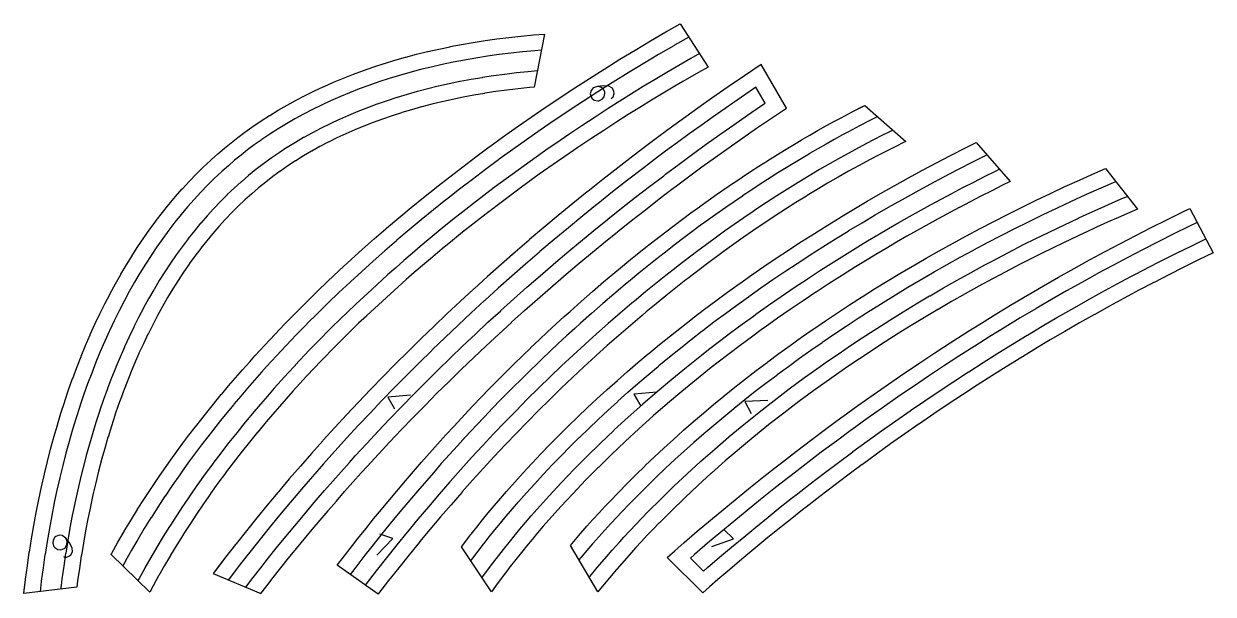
# Model space of a CAD drawing. Extents: x 1 to 96, y -465 to 46.
# Drawn here: x 1.3 to 95, y 1.3 to 46.2 of the extents above; entities that cross this region are included whole.
import ezdxf

# ---------------------------------------------------------------- set-up
doc = ezdxf.new("R2010")
doc.units = 0
doc.layers.add('11', color=216, linetype='CONTINUOUS')

msp = doc.modelspace()

# ---------------------------------------------------------------- linework, layer by layer
at = {"layer": '11'}
for points in [[(8.153, 4.392), (8.198, 4.474), (8.206, 4.489), (8.689, 5.349), (9.184, 6.201), (9.193, 6.216), (9.709, 7.077), (10.238, 7.93), (10.247, 7.945), (10.797, 8.806), (11.359, 9.66), (11.368, 9.675), (11.951, 10.536), (12.546, 11.389), (12.869, 11.847), (13.335, 12.498), (13.809, 13.143), (14.291, 13.782), (14.781, 14.416), (14.798, 14.437), (15.81, 15.712), (16.839, 16.976), (16.873, 17.018), (17.412, 17.664), (17.959, 18.305), (18.513, 18.939), (19.074, 19.567), (19.487, 20.024), (20.263, 20.872), (21.049, 21.713), (21.844, 22.545), (22.648, 23.368), (22.699, 23.419), (23.537, 24.259), (24.385, 25.09), (25.241, 25.913), (26.107, 26.726), (26.159, 26.775), (27.059, 27.604), (27.967, 28.424), (28.884, 29.234), (29.81, 30.036), (29.863, 30.082), (30.824, 30.898), (31.792, 31.704), (32.769, 32.501), (33.753, 33.288), (33.808, 33.332), (34.828, 34.131), (35.855, 34.921), (36.89, 35.702), (37.933, 36.473), (37.989, 36.514), (39.067, 37.295), (40.152, 38.067), (41.245, 38.829), (42.344, 39.58), (42.402, 39.619), (43.537, 40.38), (44.679, 41.131), (45.828, 41.872), (46.984, 42.602), (47.042, 42.638), (48.234, 43.376), (49.432, 44.104), (50.637, 44.821), (51.848, 45.528), (51.906, 45.562), (52.976, 46.173)], [(1.283, 1.31), (1.286, 1.34), (1.417, 2.423), (1.42, 2.441), (1.562, 3.503), (1.717, 4.564), (1.72, 4.581), (1.885, 5.622), (2.064, 6.66), (2.068, 6.678), (2.257, 7.696), (2.46, 8.711), (2.463, 8.729), (2.676, 9.723), (2.902, 10.715), (2.906, 10.732), (3.141, 11.703), (3.39, 12.671), (3.395, 12.688), (3.653, 13.635), (3.925, 14.578), (3.93, 14.594), (4.211, 15.516), (4.505, 16.434), (4.511, 16.45), (4.814, 17.346), (5.131, 18.238), (5.136, 18.254), (5.462, 19.124), (5.801, 19.989), (5.807, 20.005), (6.154, 20.849), (6.516, 21.687), (6.522, 21.701), (6.891, 22.519), (7.274, 23.329), (7.28, 23.343), (7.671, 24.132), (8.075, 24.915), (8.082, 24.928), (8.494, 25.689), (8.92, 26.442), (8.927, 26.455), (9.36, 27.187), (9.807, 27.912), (9.814, 27.923), (10.268, 28.626), (10.735, 29.32), (10.743, 29.331), (11.217, 30.005), (11.706, 30.668), (11.713, 30.678), (12.208, 31.321), (12.717, 31.953), (12.724, 31.962), (13.239, 32.574), (13.769, 33.175), (13.775, 33.182), (14.311, 33.763), (14.861, 34.331), (14.867, 34.338), (15.423, 34.886), (15.992, 35.422), (16.068, 35.491), (16.573, 35.944), (17.09, 36.384), (17.616, 36.813), (18.151, 37.232), (18.152, 37.233), (18.696, 37.641), (19.25, 38.035), (19.335, 38.094), (19.984, 38.533), (20.644, 38.956), (20.651, 38.961), (21.328, 39.374), (22.015, 39.771), (22.024, 39.776), (22.728, 40.162), (23.441, 40.532), (23.451, 40.537), (24.182, 40.897), (24.921, 41.241), (24.932, 41.246), (25.689, 41.579), (26.453, 41.897), (26.465, 41.902), (27.247, 42.208), (28.036, 42.499), (28.049, 42.504), (28.856, 42.784), (29.669, 43.048), (29.682, 43.052), (30.514, 43.305), (31.35, 43.543), (31.365, 43.547), (32.22, 43.773), (33.079, 43.984), (33.094, 43.988), (33.972, 44.187), (34.854, 44.371), (34.869, 44.374), (35.77, 44.547), (36.673, 44.704), (36.689, 44.707), (37.611, 44.852), (38.536, 44.982), (38.552, 44.984), (39.496, 45.102), (40.441, 45.206), (40.458, 45.207), (41.422, 45.298), (42.293, 45.367)], [(53.657, 45.123), (52.529, 44.478), (52.475, 44.447), (51.271, 43.744), (50.076, 43.033), (48.887, 42.311), (47.703, 41.577), (47.649, 41.544), (46.501, 40.818), (45.361, 40.083), (44.228, 39.339), (43.1, 38.582), (43.047, 38.547), (41.955, 37.8), (40.872, 37.045), (39.796, 36.28), (38.725, 35.503), (38.673, 35.466), (37.638, 34.7), (36.613, 33.927), (35.595, 33.144), (34.582, 32.35), (34.531, 32.31), (33.554, 31.528), (32.587, 30.739), (31.628, 29.941), (30.675, 29.131), (30.626, 29.089), (29.708, 28.294), (28.8, 27.491), (27.901, 26.68), (27.008, 25.857), (26.96, 25.813), (26.102, 25.006), (25.255, 24.193), (24.417, 23.371), (23.586, 22.538), (23.54, 22.492), (22.743, 21.676), (21.957, 20.854), (21.181, 20.024), (20.412, 19.183), (20.003, 18.731), (19.449, 18.111), (18.905, 17.488), (18.368, 16.859), (17.836, 16.22), (17.806, 16.184), (16.785, 14.929), (15.779, 13.662), (15.767, 13.647), (15.284, 13.023), (14.811, 12.397), (14.347, 11.764), (13.888, 11.123), (13.569, 10.672), (12.982, 9.828), (12.406, 8.978), (12.401, 8.97), (11.846, 8.127), (11.303, 7.276), (11.298, 7.268), (10.777, 6.426), (10.267, 5.577), (10.263, 5.57), (9.774, 4.729), (9.298, 3.881), (9.294, 3.874), (9.085, 3.489)], [(42.044, 44.093), (41.529, 44.052), (40.579, 43.963), (40.572, 43.962), (39.641, 43.861), (38.712, 43.745), (38.705, 43.744), (37.796, 43.615), (36.888, 43.473), (36.882, 43.472), (35.994, 43.317), (35.109, 43.148), (35.104, 43.147), (34.238, 42.966), (33.376, 42.77), (33.371, 42.769), (32.529, 42.562), (31.69, 42.34), (31.686, 42.339), (30.867, 42.106), (30.052, 41.858), (30.05, 41.857), (29.254, 41.599), (28.464, 41.325), (28.462, 41.324), (27.691, 41.04), (26.926, 40.74), (26.926, 40.74), (26.18, 40.43), (25.442, 40.105), (24.722, 39.77), (24.01, 39.419), (23.317, 39.059), (22.633, 38.684), (21.966, 38.299), (21.31, 37.899), (20.672, 37.489), (20.041, 37.063), (19.969, 37.012), (19.433, 36.631), (18.912, 36.24), (18.397, 35.837), (17.89, 35.424), (17.396, 35.002), (16.907, 34.565), (16.843, 34.506), (16.29, 33.986), (15.752, 33.455), (15.22, 32.905), (14.7, 32.341), (14.187, 31.758), (13.685, 31.163), (13.19, 30.548), (12.708, 29.921), (12.231, 29.274), (11.768, 28.617), (11.311, 27.938), (10.868, 27.251), (10.867, 27.25), (10.43, 26.541), (10.006, 25.824), (10.005, 25.822), (9.588, 25.084), (9.185, 24.338), (9.183, 24.335), (8.786, 23.568), (8.403, 22.794), (8.402, 22.79), (8.026, 21.994), (7.663, 21.192), (7.661, 21.187), (7.306, 20.364), (6.965, 19.534), (6.963, 19.528), (6.629, 18.677), (6.309, 17.821), (6.307, 17.815), (5.995, 16.937), (5.696, 16.054), (5.694, 16.047), (5.404, 15.143), (5.127, 14.234), (5.125, 14.227), (4.857, 13.297), (4.602, 12.363), (4.6, 12.355), (4.354, 11.4), (4.121, 10.442), (4.119, 10.433), (3.896, 9.454), (3.686, 8.472), (3.685, 8.463), (3.484, 7.459), (3.297, 6.453), (3.296, 6.444), (3.119, 5.418), (2.955, 4.389), (2.953, 4.379), (2.8, 3.33), (2.659, 2.279), (2.658, 2.269), (2.56, 1.466)], [(54.5, 43.822), (53.81, 43.43), (52.55, 42.7), (51.937, 42.341), (51.004, 41.789), (50.073, 41.227), (49.147, 40.656), (48.23, 40.078), (47.319, 39.499), (46.279, 38.83), (45.242, 38.15), (44.213, 37.46), (43.192, 36.761), (42.594, 36.348), (41.162, 35.343), (39.744, 34.314), (38.341, 33.271), (36.952, 32.216), (36.691, 32.016), (35.871, 31.38), (35.055, 30.733), (34.247, 30.078), (33.447, 29.417), (32.514, 28.637), (31.864, 28.088), (31.217, 27.532), (30.575, 26.969), (29.938, 26.401), (28.683, 25.26), (27.443, 24.109), (27.408, 24.076), (26.793, 23.493), (26.181, 22.902), (25.575, 22.304), (24.978, 21.703), (24.94, 21.664), (23.799, 20.491), (22.67, 19.305), (22.649, 19.282), (22.095, 18.689), (21.547, 18.087), (21.005, 17.479), (20.472, 16.867), (20.103, 16.439), (19.419, 15.638), (18.745, 14.828), (18.73, 14.81), (18.076, 14.006), (17.431, 13.194), (17.417, 13.175), (16.792, 12.369), (16.177, 11.555), (16.162, 11.536), (15.568, 10.728), (14.983, 9.913), (14.969, 9.893), (14.404, 9.084), (13.849, 8.269), (13.836, 8.248), (13.301, 7.439), (12.778, 6.623), (12.764, 6.602), (12.26, 5.793), (11.768, 4.978), (11.755, 4.956), (11.282, 4.148), (10.821, 3.333), (10.809, 3.311), (10.367, 2.504), (10.278, 2.335)], [(41.726, 42.464), (41.001, 42.398), (40.975, 42.396), (40.077, 42.301), (39.18, 42.192), (39.154, 42.189), (38.275, 42.068), (37.399, 41.933), (37.373, 41.929), (36.514, 41.783), (35.658, 41.622), (35.632, 41.617), (34.793, 41.445), (33.958, 41.259), (33.933, 41.253), (33.115, 41.055), (32.302, 40.842), (32.277, 40.836), (31.481, 40.612), (30.69, 40.373), (30.665, 40.366), (29.892, 40.116), (29.124, 39.851), (29.1, 39.843), (28.35, 39.567), (27.606, 39.276), (27.581, 39.267), (26.855, 38.965), (26.136, 38.648), (26.112, 38.637), (25.41, 38.31), (24.716, 37.966), (24.693, 37.955), (24.017, 37.6), (23.348, 37.231), (23.326, 37.218), (22.675, 36.838), (22.034, 36.442), (22.013, 36.428), (21.389, 36.021), (20.775, 35.599), (20.757, 35.586), (20.158, 35.151), (19.564, 34.695), (18.982, 34.224), (18.419, 33.743), (18.405, 33.73), (17.853, 33.234), (17.314, 32.723), (17.297, 32.707), (16.766, 32.178), (16.248, 31.636), (16.231, 31.617), (15.721, 31.056), (15.223, 30.483), (15.207, 30.464), (14.716, 29.871), (14.239, 29.268), (14.224, 29.247), (13.754, 28.625), (13.297, 27.991), (13.282, 27.97), (12.833, 27.317), (12.397, 26.655), (12.383, 26.633), (11.954, 25.952), (11.539, 25.261), (11.526, 25.239), (11.118, 24.528), (10.723, 23.811), (10.711, 23.787), (10.323, 23.05), (9.95, 22.305), (9.938, 22.281), (9.571, 21.516), (9.218, 20.745), (9.208, 20.721), (8.862, 19.929), (8.53, 19.132), (8.52, 19.108), (8.196, 18.291), (7.884, 17.469), (7.875, 17.444), (7.572, 16.602), (7.282, 15.756), (7.273, 15.731), (6.991, 14.865), (6.722, 13.994), (6.715, 13.969), (6.454, 13.079), (6.206, 12.185), (6.2, 12.16), (5.961, 11.247), (5.734, 10.33), (5.728, 10.305), (5.511, 9.369), (5.306, 8.43), (5.301, 8.406), (5.105, 7.448), (4.922, 6.487), (4.917, 6.463), (4.744, 5.483), (4.582, 4.502), (4.578, 4.478), (4.427, 3.478), (4.288, 2.476), (4.216, 1.935), (4.182, 1.665)], [(55.181, 42.771), (54.432, 42.346), (53.179, 41.62), (52.571, 41.264), (51.645, 40.716), (50.724, 40.16), (49.808, 39.595), (48.898, 39.022), (47.993, 38.446), (46.96, 37.782), (45.933, 37.108), (44.913, 36.425), (43.9, 35.731), (43.309, 35.322), (41.888, 34.325), (40.484, 33.307), (39.092, 32.271), (37.71, 31.222), (37.455, 31.026), (36.643, 30.396), (35.837, 29.757), (35.038, 29.111), (34.246, 28.456), (33.318, 27.68), (32.674, 27.136), (32.036, 26.587), (31.402, 26.033), (30.774, 25.472), (29.529, 24.339), (28.295, 23.194), (28.265, 23.166), (27.657, 22.59), (27.054, 22.008), (26.458, 21.419), (25.868, 20.825), (25.834, 20.79), (24.699, 19.624), (23.578, 18.445), (23.561, 18.428), (23.015, 17.842), (22.475, 17.25), (21.942, 16.652), (21.416, 16.049), (21.052, 15.626), (20.375, 14.832), (19.708, 14.031), (19.698, 14.018), (19.05, 13.223), (18.413, 12.419), (18.402, 12.406), (17.785, 11.609), (17.177, 10.805), (17.167, 10.791), (16.579, 9.993), (16.001, 9.187), (15.991, 9.174), (15.433, 8.375), (14.886, 7.569), (14.876, 7.555), (14.349, 6.757), (13.832, 5.952), (13.823, 5.937), (13.326, 5.14), (12.84, 4.335), (12.832, 4.321), (12.366, 3.524), (11.911, 2.722), (11.903, 2.707), (11.469, 1.912), (11.214, 1.43)], [(19.959, 1.314), (20.341, 1.812), (20.935, 2.581), (21.536, 3.344), (22.143, 4.102), (22.757, 4.855), (23.997, 6.351), (25.25, 7.837), (25.264, 7.853), (25.904, 8.599), (26.55, 9.34), (27.202, 10.075), (27.86, 10.805), (28.316, 11.306), (29.208, 12.279), (30.109, 13.246), (31.018, 14.206), (31.934, 15.158), (31.953, 15.177), (32.887, 16.132), (33.828, 17.079), (34.776, 18.019), (35.733, 18.952), (35.752, 18.97), (36.725, 19.904), (37.705, 20.83), (38.693, 21.749), (39.687, 22.66), (39.706, 22.677), (40.717, 23.589), (41.736, 24.493), (42.761, 25.39), (43.793, 26.278), (43.812, 26.294), (44.86, 27.182), (45.915, 28.063), (46.977, 28.935), (48.045, 29.8), (48.064, 29.814), (49.148, 30.678), (50.238, 31.533), (51.335, 32.38), (52.439, 33.219), (52.581, 33.326), (53.637, 34.116), (54.699, 34.899), (55.767, 35.673), (56.841, 36.44), (57.914, 37.199), (59, 37.958), (60.095, 38.702), (61.343, 39.537), (59.366, 42.962), (58.059, 42.084), (56.766, 41.2), (55.48, 40.306), (54.856, 39.868), (53.906, 39.196), (52.961, 38.516), (52.021, 37.829), (51.087, 37.134), (50.455, 36.66), (49.257, 35.754), (48.066, 34.838), (46.883, 33.913), (45.707, 32.978), (45.663, 32.943), (44.516, 32.017), (43.377, 31.081), (42.246, 30.137), (41.122, 29.183), (41.08, 29.147), (39.985, 28.202), (38.898, 27.249), (37.818, 26.287), (36.747, 25.317), (36.706, 25.279), (35.663, 24.319), (34.627, 23.351), (33.6, 22.374), (32.58, 21.389), (32.54, 21.35), (31.549, 20.376), (30.565, 19.394), (29.59, 18.404), (28.623, 17.407), (28.584, 17.367), (27.644, 16.381), (26.712, 15.388), (25.789, 14.388), (24.874, 13.38), (24.836, 13.339), (23.948, 12.344), (23.068, 11.342), (22.196, 10.333), (21.333, 9.317), (21.297, 9.274), (20.46, 8.272), (19.632, 7.264), (18.812, 6.248), (18.001, 5.226), (17.966, 5.182), (17.181, 4.175), (16.195, 2.884)], [(47.547, 40.304), (47.715, 40.41), (47.776, 40.68), (47.758, 40.854), (47.642, 41.106), (47.358, 41.252), (46.906, 41.293), (46.463, 41.246), (46.118, 41.122), (45.959, 40.929), (45.898, 40.659), (45.907, 40.572), (46.023, 40.32), (46.218, 40.165), (46.493, 40.106), (46.582, 40.115), (46.838, 40.23), (46.997, 40.422), (47.058, 40.693), (47.049, 40.78), (46.933, 41.032), (46.738, 41.187), (46.463, 41.246)], [(41.477, 41.186), (41.118, 41.154), (41.101, 41.152), (40.218, 41.059), (39.335, 40.952), (39.319, 40.95), (38.455, 40.831), (37.593, 40.699), (37.578, 40.696), (36.734, 40.552), (35.893, 40.395), (35.878, 40.392), (35.055, 40.223), (34.236, 40.04), (34.221, 40.037), (33.42, 39.843), (32.624, 39.635), (32.609, 39.631), (31.831, 39.412), (31.057, 39.178), (31.043, 39.174), (30.288, 38.93), (29.538, 38.672), (29.525, 38.667), (28.793, 38.398), (28.067, 38.114), (28.055, 38.11), (27.347, 37.816), (26.646, 37.507), (26.635, 37.502), (25.952, 37.183), (25.277, 36.849), (25.266, 36.844), (24.609, 36.5), (23.96, 36.141), (23.951, 36.135), (23.319, 35.766), (22.697, 35.382), (22.689, 35.377), (22.085, 34.983), (21.49, 34.573), (21.485, 34.57), (20.906, 34.149), (20.338, 33.713), (19.781, 33.263), (19.237, 32.798), (19.235, 32.796), (18.701, 32.316), (18.18, 31.821), (18.174, 31.816), (17.659, 31.303), (17.157, 30.778), (17.151, 30.77), (16.655, 30.226), (16.172, 29.669), (16.165, 29.661), (15.688, 29.085), (15.225, 28.498), (15.217, 28.489), (14.76, 27.883), (14.316, 27.266), (14.308, 27.256), (13.87, 26.619), (13.445, 25.974), (13.438, 25.962), (13.019, 25.297), (12.614, 24.623), (12.607, 24.61), (12.207, 23.916), (11.822, 23.214), (11.815, 23.201), (11.435, 22.479), (11.069, 21.749), (11.063, 21.736), (10.703, 20.986), (10.357, 20.23), (10.351, 20.215), (10.012, 19.439), (9.686, 18.656), (9.68, 18.642), (9.361, 17.839), (9.055, 17.031), (9.05, 17.016), (8.751, 16.188), (8.466, 15.355), (8.461, 15.339), (8.183, 14.487), (7.918, 13.629), (7.913, 13.613), (7.656, 12.736), (7.412, 11.855), (7.408, 11.839), (7.172, 10.938), (6.949, 10.034), (6.945, 10.018), (6.73, 9.094), (6.528, 8.168), (6.525, 8.151), (6.331, 7.205), (6.151, 6.257), (6.147, 6.24), (5.976, 5.273), (5.816, 4.303), (5.814, 4.287), (5.664, 3.298), (5.526, 2.307), (5.462, 1.822)], [(18.765, 1.812), (19.35, 2.575), (19.949, 3.35), (20.557, 4.121), (21.171, 4.888), (21.791, 5.649), (23.038, 7.153), (24.296, 8.645), (24.314, 8.665), (24.959, 9.417), (25.612, 10.165), (26.27, 10.908), (26.934, 11.644), (27.393, 12.148), (28.29, 13.128), (29.198, 14.102), (30.113, 15.069), (31.035, 16.026), (31.058, 16.05), (31.996, 17.01), (32.945, 17.964), (33.9, 18.911), (34.862, 19.848), (34.884, 19.87), (35.863, 20.809), (36.85, 21.742), (37.845, 22.668), (38.845, 23.584), (38.867, 23.604), (39.884, 24.521), (40.909, 25.431), (41.942, 26.334), (42.98, 27.227), (43.002, 27.246), (44.056, 28.139), (45.118, 29.026), (46.187, 29.904), (47.261, 30.773), (47.283, 30.79), (48.373, 31.658), (49.471, 32.519), (50.575, 33.372), (51.684, 34.215), (51.83, 34.325), (52.892, 35.12), (53.962, 35.908), (55.037, 36.688), (56.117, 37.459), (57.195, 38.222), (58.291, 38.987), (59.397, 39.738), (59.676, 39.925), (58.952, 41.178), (58.761, 41.05), (57.475, 40.171), (56.195, 39.281), (55.576, 38.846), (54.631, 38.178), (53.695, 37.505), (52.763, 36.823), (51.835, 36.133), (51.207, 35.662), (50.015, 34.76), (48.832, 33.85), (47.657, 32.931), (46.487, 32.001), (46.447, 31.969), (45.306, 31.048), (44.175, 30.119), (43.051, 29.18), (41.933, 28.232), (41.894, 28.198), (40.805, 27.259), (39.726, 26.313), (38.654, 25.357), (37.588, 24.392), (37.55, 24.358), (36.513, 23.403), (35.485, 22.441), (34.465, 21.471), (33.451, 20.491), (33.415, 20.456), (32.428, 19.488), (31.452, 18.513), (30.484, 17.53), (29.522, 16.538), (29.487, 16.502), (28.552, 15.522), (27.627, 14.537), (26.711, 13.544), (25.801, 12.542), (25.767, 12.504), (24.884, 11.515), (24.011, 10.521), (23.146, 9.52), (22.287, 8.51), (22.255, 8.471), (21.423, 7.475), (20.601, 6.475), (19.788, 5.467), (18.982, 4.451), (18.95, 4.411), (18.17, 3.411), (17.4, 2.406), (17.386, 2.387)], [(25.967, 3.546), (26.355, 4.053), (27.172, 5.102), (27.602, 5.65), (28.211, 6.42), (28.826, 7.184), (29.448, 7.943), (30.077, 8.697), (30.104, 8.729), (31.346, 10.194), (32.6, 11.648), (33.233, 12.37), (33.872, 13.086), (34.517, 13.797), (35.168, 14.502), (36.026, 15.423), (36.661, 16.099), (37.302, 16.769), (37.949, 17.434), (38.602, 18.093), (38.632, 18.123), (39.918, 19.4), (41.215, 20.664), (41.231, 20.679), (41.877, 21.298), (42.529, 21.912), (43.186, 22.519), (43.848, 23.12), (44.308, 23.533), (45.182, 24.312), (46.063, 25.083), (46.951, 25.846), (47.845, 26.6), (48.269, 26.955), (48.933, 27.504), (49.602, 28.046), (50.275, 28.582), (50.954, 29.112), (51.845, 29.801), (52.502, 30.304), (53.164, 30.801), (53.831, 31.291), (54.502, 31.774), (54.539, 31.8), (55.854, 32.728), (57.179, 33.642), (57.198, 33.655), (57.855, 34.099), (58.517, 34.536), (59.183, 34.966), (59.854, 35.389), (59.892, 35.413), (61.204, 36.222), (62.523, 37.017), (62.543, 37.029), (63.197, 37.414), (63.855, 37.791), (64.517, 38.161), (65.183, 38.523), (65.649, 38.774), (66.522, 39.236), (67.414, 39.696), (67.526, 39.752)], [(25.967, 3.546), (26.355, 4.053), (27.172, 5.102), (27.602, 5.65), (28.211, 6.42), (28.826, 7.184), (29.448, 7.943), (30.077, 8.697), (30.104, 8.729), (31.346, 10.194), (32.6, 11.648), (33.233, 12.37), (33.872, 13.086), (34.517, 13.797), (35.168, 14.502), (36.026, 15.423), (36.661, 16.099), (37.302, 16.769), (37.949, 17.434), (38.602, 18.093), (38.632, 18.123), (39.918, 19.4), (41.215, 20.664), (41.231, 20.679), (41.877, 21.298), (42.529, 21.912), (43.186, 22.519), (43.848, 23.12), (44.308, 23.533), (45.182, 24.312), (46.063, 25.083), (46.951, 25.846), (47.845, 26.6), (48.269, 26.955), (48.933, 27.504), (49.602, 28.046), (50.275, 28.582), (50.954, 29.112), (51.845, 29.801), (52.502, 30.304), (53.164, 30.801), (53.831, 31.291), (54.502, 31.774), (54.539, 31.8), (55.854, 32.728), (57.179, 33.642), (57.198, 33.655), (57.855, 34.099), (58.517, 34.536), (59.183, 34.966), (59.854, 35.389), (59.892, 35.413), (61.204, 36.222), (62.523, 37.017), (62.543, 37.029), (63.197, 37.414), (63.855, 37.791), (64.517, 38.161), (65.183, 38.523), (65.649, 38.774), (66.522, 39.236), (67.401, 39.689), (67.414, 39.696), (67.526, 39.752)], [(68.54, 38.862), (67.977, 38.58), (67.97, 38.577), (67.101, 38.129), (66.237, 37.671), (65.778, 37.424), (65.121, 37.066), (64.471, 36.703), (63.824, 36.332), (63.179, 35.953), (63.165, 35.945), (61.854, 35.155), (60.551, 34.351), (60.519, 34.331), (59.856, 33.913), (59.201, 33.489), (58.55, 33.059), (57.9, 32.621), (57.887, 32.611), (56.57, 31.702), (55.262, 30.78), (55.23, 30.758), (54.566, 30.28), (53.909, 29.797), (53.257, 29.308), (52.607, 28.81), (51.721, 28.125), (51.049, 27.601), (50.385, 27.072), (49.725, 26.537), (49.068, 25.993), (48.649, 25.643), (47.761, 24.894), (46.881, 24.139), (46.009, 23.375), (45.141, 22.602), (44.686, 22.192), (44.03, 21.597), (43.381, 20.997), (42.738, 20.392), (42.098, 19.779), (42.086, 19.767), (40.795, 18.508), (39.515, 17.238), (39.488, 17.211), (38.841, 16.558), (38.202, 15.901), (37.569, 15.239), (36.939, 14.569), (36.085, 13.652), (35.439, 12.952), (34.801, 12.25), (34.169, 11.541), (33.543, 10.828), (32.296, 9.382), (31.059, 7.923), (31.035, 7.895), (30.412, 7.147), (29.797, 6.396), (29.188, 5.64), (28.583, 4.876), (28.157, 4.333), (27.345, 3.289), (26.988, 2.822)], [(69.744, 37.805), (69.417, 37.644), (68.972, 37.42), (68.144, 36.999), (67.317, 36.567), (66.495, 36.126), (65.681, 35.677), (65.627, 35.647), (64.794, 35.177), (63.963, 34.696), (63.137, 34.206), (62.319, 33.709), (62.268, 33.677), (61.432, 33.158), (60.599, 32.629), (59.771, 32.091), (58.951, 31.547), (58.742, 31.407), (57.985, 30.893), (57.231, 30.371), (56.481, 29.841), (55.736, 29.303), (54.266, 28.216), (52.814, 27.109), (52.657, 26.988), (51.861, 26.365), (51.069, 25.733), (50.283, 25.092), (49.506, 24.445), (49.177, 24.169), (48.245, 23.377), (47.319, 22.575), (46.4, 21.763), (45.491, 20.945), (45.464, 20.92), (44.552, 20.082), (43.645, 19.234), (42.747, 18.377), (41.859, 17.513), (41.833, 17.487), (40.942, 16.605), (40.057, 15.712), (39.18, 14.811), (38.313, 13.904), (38.288, 13.878), (37.419, 12.952), (36.556, 12.016), (35.702, 11.073), (34.858, 10.124), (34.834, 10.097), (33.988, 9.129), (33.149, 8.152), (32.318, 7.167), (31.497, 6.178), (31.475, 6.151), (30.653, 5.143), (29.839, 4.126), (29.033, 3.102), (28.237, 2.073), (28.216, 2.046), (28.169, 1.985)], [(70.761, 36.912), (70.577, 36.823), (69.974, 36.525), (69.535, 36.305), (68.717, 35.888), (67.902, 35.462), (67.092, 35.028), (66.287, 34.584), (66.239, 34.557), (65.415, 34.092), (64.595, 33.617), (63.781, 33.134), (62.971, 32.642), (62.925, 32.614), (62.097, 32.1), (61.275, 31.577), (60.457, 31.046), (59.645, 30.507), (59.442, 30.37), (58.692, 29.862), (57.947, 29.347), (57.208, 28.824), (56.473, 28.294), (55.016, 27.216), (53.575, 26.117), (53.425, 26.001), (52.636, 25.384), (51.854, 24.76), (51.078, 24.127), (50.308, 23.487), (49.984, 23.214), (49.059, 22.429), (48.142, 21.634), (47.232, 20.831), (46.33, 20.018), (46.307, 19.997), (45.402, 19.165), (44.504, 18.325), (43.614, 17.476), (42.732, 16.619), (42.71, 16.597), (41.825, 15.721), (40.948, 14.836), (40.079, 13.943), (39.219, 13.043), (39.197, 13.02), (38.334, 12.1), (37.479, 11.173), (36.632, 10.238), (35.793, 9.295), (35.773, 9.272), (34.933, 8.31), (34.101, 7.342), (33.277, 6.365), (32.461, 5.382), (32.442, 5.359), (31.626, 4.357), (30.818, 3.348), (30.018, 2.333), (29.227, 1.31), (29.209, 1.287), (29.19, 1.262)], [(35.766, 4.985), (36.502, 5.951), (36.53, 5.987), (36.97, 6.551), (37.417, 7.109), (37.871, 7.662), (38.331, 8.209), (38.67, 8.607), (39.307, 9.347), (39.953, 10.08), (40.608, 10.806), (41.27, 11.524), (41.312, 11.568), (42.003, 12.301), (42.702, 13.026), (43.41, 13.744), (44.125, 14.454), (44.168, 14.497), (44.913, 15.22), (45.665, 15.936), (46.425, 16.645), (47.192, 17.345), (47.237, 17.385), (48.033, 18.098), (48.838, 18.802), (49.649, 19.499), (50.467, 20.188), (50.513, 20.226), (51.361, 20.925), (52.216, 21.617), (53.078, 22.3), (53.946, 22.975), (53.993, 23.011), (54.892, 23.696), (55.797, 24.372), (56.708, 25.039), (57.626, 25.699), (57.674, 25.733), (58.622, 26.4), (59.576, 27.059), (60.536, 27.71), (61.503, 28.351), (61.551, 28.383), (62.548, 29.032), (63.55, 29.672), (64.559, 30.303), (65.572, 30.925), (65.622, 30.955), (66.666, 31.583), (67.716, 32.202), (68.771, 32.812), (69.831, 33.413), (69.881, 33.441), (70.972, 34.046), (72.068, 34.642), (73.17, 35.229), (74.276, 35.806), (74.327, 35.832), (75.463, 36.412), (76.293, 36.827)], [(36.5, 3.88), (36.662, 4.099), (37.494, 5.191), (37.517, 5.221), (37.95, 5.775), (38.388, 6.322), (38.832, 6.863), (39.286, 7.402), (39.62, 7.794), (40.25, 8.526), (40.886, 9.248), (41.531, 9.963), (42.187, 10.674), (42.223, 10.713), (42.908, 11.438), (43.598, 12.154), (44.295, 12.862), (45.003, 13.565), (45.042, 13.603), (45.779, 14.319), (46.522, 15.026), (47.272, 15.726), (48.032, 16.419), (48.072, 16.456), (48.862, 17.162), (49.657, 17.858), (50.458, 18.547), (51.269, 19.229), (51.311, 19.264), (52.152, 19.957), (52.997, 20.641), (53.85, 21.317), (54.711, 21.986), (54.753, 22.018), (55.645, 22.698), (56.54, 23.367), (57.442, 24.028), (58.353, 24.682), (58.396, 24.712), (59.337, 25.375), (60.282, 26.028), (61.233, 26.672), (62.192, 27.309), (62.236, 27.337), (63.225, 27.982), (64.218, 28.616), (65.217, 29.241), (66.224, 29.858), (66.268, 29.886), (67.306, 30.509), (68.346, 31.123), (69.392, 31.727), (70.445, 32.324), (70.49, 32.349), (71.574, 32.95), (72.661, 33.541), (73.753, 34.123), (74.852, 34.696), (74.898, 34.72), (76.027, 35.297), (77.138, 35.853)], [(37.371, 2.566), (37.415, 2.627), (37.428, 2.645), (37.954, 3.351), (38.489, 4.05), (38.502, 4.067), (39.054, 4.771), (39.614, 5.469), (39.917, 5.842), (40.355, 6.374), (40.801, 6.904), (41.253, 7.429), (41.709, 7.946), (41.728, 7.966), (42.658, 8.998), (43.6, 10.019), (43.635, 10.056), (44.628, 11.099), (45.643, 12.121), (45.664, 12.142), (46.703, 13.156), (47.752, 14.158), (47.788, 14.192), (48.888, 15.213), (50.009, 16.211), (50.044, 16.242), (51.174, 17.219), (52.319, 18.19), (53.48, 19.148), (54.656, 20.083), (55.212, 20.517), (56.084, 21.19), (56.964, 21.856), (57.852, 22.513), (58.744, 23.159), (58.945, 23.303), (59.941, 24.01), (60.947, 24.709), (61.959, 25.398), (62.976, 26.076), (63.007, 26.097), (64.043, 26.773), (65.088, 27.441), (66.14, 28.099), (67.195, 28.746), (67.744, 29.079), (68.559, 29.568), (69.381, 30.051), (70.208, 30.527), (71.039, 30.995), (72.699, 31.91), (74.366, 32.81), (74.391, 32.823), (75.242, 33.273), (76.099, 33.716), (76.96, 34.152), (77.823, 34.579), (78.117, 34.723)], [(44.354, 5.106), (45.14, 6.033), (45.169, 6.067), (45.638, 6.607), (46.114, 7.141), (46.596, 7.669), (47.085, 8.192), (47.444, 8.571), (48.119, 9.277), (48.802, 9.975), (49.494, 10.665), (50.193, 11.348), (50.237, 11.39), (50.965, 12.086), (51.702, 12.773), (52.446, 13.453), (53.197, 14.125), (53.243, 14.165), (54.024, 14.849), (54.813, 15.524), (55.608, 16.192), (56.411, 16.851), (56.458, 16.889), (57.291, 17.559), (58.131, 18.22), (58.977, 18.874), (59.83, 19.518), (59.878, 19.554), (60.762, 20.208), (61.652, 20.854), (62.548, 21.491), (63.451, 22.12), (63.5, 22.153), (64.433, 22.79), (65.372, 23.418), (66.317, 24.037), (67.268, 24.647), (67.318, 24.679), (68.299, 25.296), (69.287, 25.904), (70.28, 26.503), (71.278, 27.094), (71.329, 27.123), (72.358, 27.719), (73.392, 28.305), (74.432, 28.883), (75.477, 29.451), (75.528, 29.478), (76.604, 30.051), (77.684, 30.614), (78.77, 31.168), (79.861, 31.712), (79.912, 31.737), (81.033, 32.285), (82.159, 32.822), (83.289, 33.351), (84.424, 33.869), (84.476, 33.892), (85.642, 34.413), (86.492, 34.784)], [(78.964, 33.746), (78.375, 33.457), (77.52, 33.034), (76.668, 32.603), (75.821, 32.165), (74.977, 31.719), (74.957, 31.708), (73.298, 30.813), (71.647, 29.903), (70.826, 29.44), (70.01, 28.97), (69.197, 28.493), (68.39, 28.008), (67.846, 27.678), (66.798, 27.036), (65.757, 26.384), (64.721, 25.723), (63.693, 25.051), (63.667, 25.034), (62.657, 24.362), (61.655, 23.679), (60.659, 22.987), (59.671, 22.286), (59.475, 22.145), (58.591, 21.504), (57.713, 20.855), (56.843, 20.196), (55.979, 19.529), (55.43, 19.101), (54.267, 18.176), (53.12, 17.231), (51.987, 16.27), (50.864, 15.298), (50.836, 15.274), (49.729, 14.288), (48.643, 13.28), (48.613, 13.253), (47.571, 12.256), (46.539, 11.25), (46.525, 11.235), (45.524, 10.228), (44.544, 9.199), (44.516, 9.169), (43.582, 8.155), (42.658, 7.132), (42.644, 7.116), (42.196, 6.607), (41.753, 6.093), (41.316, 5.574), (40.885, 5.05), (40.586, 4.683), (40.033, 3.994), (39.488, 3.299), (39.479, 3.288), (38.952, 2.598), (38.433, 1.901), (38.424, 1.89), (38.108, 1.455)], [(45.029, 3.964), (45.203, 4.174), (46.091, 5.221), (46.115, 5.25), (46.577, 5.781), (47.043, 6.304), (47.515, 6.821), (47.995, 7.336), (48.349, 7.71), (49.017, 8.408), (49.691, 9.096), (50.372, 9.776), (51.063, 10.451), (51.102, 10.488), (51.824, 11.177), (52.55, 11.855), (53.284, 12.526), (54.028, 13.191), (54.068, 13.226), (54.842, 13.904), (55.621, 14.571), (56.407, 15.23), (57.202, 15.883), (57.244, 15.917), (58.069, 16.581), (58.899, 17.235), (59.736, 17.88), (60.582, 18.519), (60.625, 18.551), (61.501, 19.2), (62.381, 19.839), (63.268, 20.469), (64.163, 21.092), (64.207, 21.122), (65.132, 21.754), (66.062, 22.375), (66.997, 22.988), (67.941, 23.594), (67.986, 23.622), (68.96, 24.235), (69.938, 24.837), (70.921, 25.43), (71.912, 26.016), (71.957, 26.043), (72.979, 26.634), (74.004, 27.215), (75.034, 27.787), (76.072, 28.351), (76.118, 28.376), (77.186, 28.945), (78.257, 29.503), (79.333, 30.052), (80.416, 30.592), (80.463, 30.615), (81.577, 31.159), (82.693, 31.692), (83.814, 32.216), (84.941, 32.731), (84.988, 32.752), (86.146, 33.269), (87.285, 33.766)], [(45.83, 2.607), (45.877, 2.665), (45.891, 2.682), (46.454, 3.36), (47.024, 4.03), (47.038, 4.047), (47.626, 4.721), (48.222, 5.388), (48.544, 5.744), (49.009, 6.253), (49.483, 6.759), (49.962, 7.259), (50.444, 7.751), (50.464, 7.771), (51.447, 8.753), (52.44, 9.723), (52.477, 9.759), (53.523, 10.748), (54.591, 11.716), (54.613, 11.736), (55.704, 12.693), (56.804, 13.64), (56.842, 13.672), (57.994, 14.633), (59.165, 15.572), (59.202, 15.6), (60.382, 16.517), (61.575, 17.426), (62.785, 18.322), (64.009, 19.195), (64.587, 19.599), (65.492, 20.225), (66.406, 20.844), (67.327, 21.454), (68.251, 22.053), (68.46, 22.186), (69.491, 22.84), (70.532, 23.485), (71.58, 24.121), (72.631, 24.744), (72.663, 24.763), (73.733, 25.384), (74.811, 25.997), (75.896, 26.599), (76.984, 27.189), (77.549, 27.493), (78.389, 27.939), (79.235, 28.378), (80.085, 28.81), (80.94, 29.234), (82.646, 30.061), (84.357, 30.872), (84.383, 30.885), (85.256, 31.289), (86.135, 31.687), (87.018, 32.077), (87.902, 32.458), (88.204, 32.587)], [(88.998, 31.567), (88.394, 31.31), (87.518, 30.932), (86.646, 30.546), (85.776, 30.152), (84.911, 29.751), (84.89, 29.742), (83.186, 28.934), (81.49, 28.112), (80.646, 27.693), (79.806, 27.266), (78.97, 26.832), (78.138, 26.39), (77.578, 26.089), (76.498, 25.503), (75.423, 24.907), (74.355, 24.3), (73.293, 23.683), (73.266, 23.668), (72.223, 23.049), (71.186, 22.42), (70.155, 21.781), (69.131, 21.132), (68.928, 21.002), (68.012, 20.408), (67.102, 19.805), (66.198, 19.194), (65.301, 18.573), (64.73, 18.173), (63.52, 17.311), (62.326, 16.427), (61.144, 15.527), (59.971, 14.615), (59.942, 14.592), (58.785, 13.665), (57.647, 12.716), (57.617, 12.69), (56.524, 11.75), (55.441, 10.799), (55.425, 10.785), (54.373, 9.831), (53.341, 8.855), (53.311, 8.826), (52.325, 7.863), (51.349, 6.889), (51.335, 6.874), (50.86, 6.389), (50.39, 5.899), (49.927, 5.404), (49.469, 4.903), (49.152, 4.552), (48.563, 3.894), (47.983, 3.228), (47.974, 3.217), (47.41, 2.555), (46.856, 1.887), (46.847, 1.876), (46.508, 1.458)], [(94.965, 28.133), (93.816, 27.579), (92.643, 27.001), (91.475, 26.414), (90.311, 25.817), (90.286, 25.804), (89.115, 25.191), (87.948, 24.568), (86.787, 23.936), (85.631, 23.295), (85.607, 23.281), (84.443, 22.624), (83.285, 21.958), (82.133, 21.282), (80.985, 20.597), (80.963, 20.583), (79.809, 19.883), (78.661, 19.173), (77.519, 18.454), (76.382, 17.726), (76.361, 17.713), (75.219, 16.969), (74.083, 16.217), (72.952, 15.456), (71.828, 14.687), (71.808, 14.673), (70.679, 13.888), (69.556, 13.094), (68.44, 12.292), (67.329, 11.481), (67.31, 11.467), (66.197, 10.641), (65.089, 9.806), (63.988, 8.964), (62.893, 8.112), (62.613, 7.893), (61.647, 7.13), (60.686, 6.36), (59.731, 5.583), (58.782, 4.798), (57.84, 4.013), (56.894, 3.217), (55.958, 2.409), (55.293, 1.83), (54.76, 1.363), (51.963, 4.16), (52.556, 4.68), (53.293, 5.323), (54.332, 6.219), (55.382, 7.102), (56.416, 7.961), (57.464, 8.825), (58.519, 9.68), (59.58, 10.527), (60.649, 11.366), (60.96, 11.608), (62.147, 12.524), (63.34, 13.43), (64.541, 14.327), (65.749, 15.214), (65.794, 15.247), (66.986, 16.108), (68.185, 16.959), (69.391, 17.8), (70.604, 18.632), (70.65, 18.663), (71.846, 19.47), (73.048, 20.266), (74.257, 21.053), (75.472, 21.83), (75.519, 21.86), (76.716, 22.612), (77.92, 23.355), (79.129, 24.088), (80.345, 24.811), (80.392, 24.839), (81.59, 25.538), (82.792, 26.228), (84.001, 26.907), (85.214, 27.576), (85.263, 27.603), (86.458, 28.249), (87.657, 28.886), (88.862, 29.512), (90.072, 30.129), (90.122, 30.154), (91.312, 30.748), (92.507, 31.332), (93.13, 31.631)], [(93.711, 30.523), (93.051, 30.207), (91.866, 29.628), (90.683, 29.037), (90.638, 29.014), (89.435, 28.401), (88.239, 27.779), (87.048, 27.148), (85.86, 26.505), (85.816, 26.481), (84.609, 25.815), (83.409, 25.14), (82.216, 24.456), (81.025, 23.761), (80.982, 23.735), (79.773, 23.016), (78.572, 22.289), (77.377, 21.551), (76.186, 20.803), (76.143, 20.776), (74.934, 20.003), (73.734, 19.222), (72.54, 18.43), (71.351, 17.628), (71.309, 17.6), (70.102, 16.772), (68.905, 15.937), (67.714, 15.091), (66.528, 14.235), (66.487, 14.205), (65.285, 13.322), (64.092, 12.432), (62.906, 11.531), (61.726, 10.62), (61.419, 10.381), (60.356, 9.547), (59.302, 8.706), (58.255, 7.857), (57.213, 6.998), (56.184, 6.143), (55.143, 5.267), (54.112, 4.378), (53.792, 4.099), (54.817, 3.074), (55.139, 3.354), (56.083, 4.168), (57.037, 4.971), (57.984, 5.76), (58.938, 6.549), (59.9, 7.332), (60.868, 8.108), (61.84, 8.876), (62.124, 9.098), (63.224, 9.953), (64.333, 10.802), (65.448, 11.642), (66.568, 12.472), (66.59, 12.489), (67.706, 13.304), (68.831, 14.112), (69.961, 14.911), (71.096, 15.7), (71.12, 15.717), (72.25, 16.49), (73.389, 17.257), (74.533, 18.014), (75.681, 18.762), (75.706, 18.778), (76.849, 19.51), (78, 20.233), (79.156, 20.948), (80.316, 21.653), (80.343, 21.669), (81.496, 22.358), (82.658, 23.038), (83.824, 23.71), (84.994, 24.371), (85.022, 24.387), (86.185, 25.032), (87.355, 25.668), (88.53, 26.296), (89.708, 26.912), (89.738, 26.928), (90.909, 27.528), (92.086, 28.12), (93.268, 28.702), (94.384, 29.24)], [(31.749, 16.934), (29.944, 16.782), (30.484, 15.847)], [(51.139, 17.158), (49.333, 17.006), (49.873, 16.071)], [(59.89, 16.502), (58.079, 16.445), (58.57, 15.482)], [(4.403, 4.24), (4.583, 4.157), (4.843, 4.253), (4.979, 4.363), (5.127, 4.598), (5.094, 4.915), (4.882, 5.316), (4.602, 5.662), (4.31, 5.884), (4.062, 5.913), (3.802, 5.817), (3.734, 5.762), (3.586, 5.527), (3.562, 5.279), (3.662, 5.016), (3.718, 4.947), (3.954, 4.794), (4.202, 4.766), (4.462, 4.862), (4.53, 4.917), (4.678, 5.151), (4.702, 5.4), (4.602, 5.662)], [(29.1, 4.339), (30.341, 5.66), (29.313, 5.994)], [(55.464, 5.007), (57.169, 5.62), (56.405, 6.384)]]:
    msp.add_lwpolyline(points, dxfattribs=at)
for points in [[(11.214, 1.43), (8.153, 4.392), (8.198, 4.474), (8.206, 4.489), (8.689, 5.349), (9.184, 6.201), (9.193, 6.216), (9.709, 7.077), (10.238, 7.93), (10.247, 7.945), (10.797, 8.806), (11.359, 9.66), (11.368, 9.675), (11.951, 10.536), (12.546, 11.389), (12.869, 11.847), (13.335, 12.498), (13.809, 13.143), (14.291, 13.782), (14.781, 14.416), (14.798, 14.437), (15.81, 15.712), (16.839, 16.976), (16.873, 17.018), (17.412, 17.664), (17.959, 18.305), (18.513, 18.939), (19.074, 19.567), (19.487, 20.024), (20.263, 20.872), (21.049, 21.713), (21.844, 22.545), (22.648, 23.368), (22.699, 23.419), (23.537, 24.259), (24.385, 25.09), (25.241, 25.913), (26.107, 26.726), (26.159, 26.775), (27.059, 27.604), (27.967, 28.424), (28.884, 29.234), (29.81, 30.036), (29.863, 30.082), (30.824, 30.898), (31.792, 31.704), (32.769, 32.501), (33.753, 33.288), (33.808, 33.332), (34.828, 34.131), (35.855, 34.921), (36.89, 35.702), (37.933, 36.473), (37.989, 36.514), (39.067, 37.295), (40.152, 38.067), (41.245, 38.829), (42.344, 39.58), (42.402, 39.619), (43.537, 40.38), (44.679, 41.131), (45.828, 41.872), (46.984, 42.602), (47.042, 42.638), (48.234, 43.376), (49.432, 44.104), (50.637, 44.821), (51.848, 45.528), (51.906, 45.562), (52.976, 46.173), (55.181, 42.771), (54.432, 42.346), (53.179, 41.62), (52.571, 41.264), (51.645, 40.716), (50.724, 40.16), (49.808, 39.595), (48.898, 39.022), (47.993, 38.446), (46.96, 37.782), (45.933, 37.108), (44.913, 36.425), (43.9, 35.731), (43.309, 35.322), (41.888, 34.325), (40.484, 33.307), (39.092, 32.271), (37.71, 31.222), (37.455, 31.026), (36.643, 30.396), (35.837, 29.757), (35.038, 29.111), (34.246, 28.456), (33.318, 27.68), (32.674, 27.136), (32.036, 26.587), (31.402, 26.033), (30.774, 25.472), (29.529, 24.339), (28.295, 23.194), (28.265, 23.166), (27.657, 22.59), (27.054, 22.008), (26.458, 21.419), (25.868, 20.825), (25.834, 20.79), (24.699, 19.624), (23.578, 18.445), (23.561, 18.428), (23.015, 17.842), (22.475, 17.25), (21.942, 16.652), (21.416, 16.049), (21.052, 15.626), (20.375, 14.832), (19.708, 14.031), (19.698, 14.018), (19.05, 13.223), (18.413, 12.419), (18.402, 12.406), (17.785, 11.609), (17.177, 10.805), (17.167, 10.791), (16.579, 9.993), (16.001, 9.187), (15.991, 9.174), (15.433, 8.375), (14.886, 7.569), (14.876, 7.555), (14.349, 6.757), (13.832, 5.952), (13.823, 5.937), (13.326, 5.14), (12.84, 4.335), (12.832, 4.321), (12.366, 3.524), (11.911, 2.722), (11.903, 2.707), (11.469, 1.912)], [(1.283, 1.31), (1.286, 1.34), (1.417, 2.423), (1.42, 2.441), (1.562, 3.503), (1.717, 4.564), (1.72, 4.581), (1.885, 5.622), (2.064, 6.66), (2.068, 6.678), (2.257, 7.696), (2.46, 8.711), (2.463, 8.729), (2.676, 9.723), (2.902, 10.715), (2.906, 10.732), (3.141, 11.703), (3.39, 12.671), (3.395, 12.688), (3.653, 13.635), (3.925, 14.578), (3.93, 14.594), (4.211, 15.516), (4.505, 16.434), (4.511, 16.45), (4.814, 17.346), (5.131, 18.238), (5.136, 18.254), (5.462, 19.124), (5.801, 19.989), (5.807, 20.005), (6.154, 20.849), (6.516, 21.687), (6.522, 21.701), (6.891, 22.519), (7.274, 23.329), (7.28, 23.343), (7.671, 24.132), (8.075, 24.915), (8.082, 24.928), (8.494, 25.689), (8.92, 26.442), (8.927, 26.455), (9.36, 27.187), (9.807, 27.912), (9.814, 27.923), (10.268, 28.626), (10.735, 29.32), (10.743, 29.331), (11.217, 30.005), (11.706, 30.668), (11.713, 30.678), (12.208, 31.321), (12.717, 31.953), (12.724, 31.962), (13.239, 32.574), (13.769, 33.175), (13.775, 33.182), (14.311, 33.763), (14.861, 34.331), (14.867, 34.338), (15.423, 34.886), (15.992, 35.422), (16.068, 35.491), (16.573, 35.944), (17.09, 36.384), (17.616, 36.813), (18.151, 37.232), (18.152, 37.233), (18.696, 37.641), (19.25, 38.035), (19.335, 38.094), (19.984, 38.533), (20.644, 38.956), (20.651, 38.961), (21.328, 39.374), (22.015, 39.771), (22.024, 39.776), (22.728, 40.162), (23.441, 40.532), (23.451, 40.537), (24.182, 40.897), (24.921, 41.241), (24.932, 41.246), (25.689, 41.579), (26.453, 41.897), (26.465, 41.902), (27.247, 42.208), (28.036, 42.499), (28.049, 42.504), (28.856, 42.784), (29.669, 43.048), (29.682, 43.052), (30.514, 43.305), (31.35, 43.543), (31.365, 43.547), (32.22, 43.773), (33.079, 43.984), (33.094, 43.988), (33.972, 44.187), (34.854, 44.371), (34.869, 44.374), (35.77, 44.547), (36.673, 44.704), (36.689, 44.707), (37.611, 44.852), (38.536, 44.982), (38.552, 44.984), (39.496, 45.102), (40.441, 45.206), (40.458, 45.207), (41.422, 45.298), (42.293, 45.367), (41.477, 41.186), (41.118, 41.154), (41.101, 41.152), (40.218, 41.059), (39.335, 40.952), (39.319, 40.95), (38.455, 40.831), (37.593, 40.699), (37.578, 40.696), (36.734, 40.552), (35.893, 40.395), (35.878, 40.392), (35.055, 40.223), (34.236, 40.04), (34.221, 40.037), (33.42, 39.843), (32.624, 39.635), (32.609, 39.631), (31.831, 39.412), (31.057, 39.178), (31.043, 39.174), (30.288, 38.93), (29.538, 38.672), (29.525, 38.667), (28.793, 38.398), (28.067, 38.114), (28.055, 38.11), (27.347, 37.816), (26.646, 37.507), (26.635, 37.502), (25.952, 37.183), (25.277, 36.849), (25.266, 36.844), (24.609, 36.5), (23.96, 36.141), (23.951, 36.135), (23.319, 35.766), (22.697, 35.382), (22.689, 35.377), (22.085, 34.983), (21.49, 34.573), (21.485, 34.57), (20.906, 34.149), (20.338, 33.713), (19.781, 33.263), (19.237, 32.798), (19.235, 32.796), (18.701, 32.316), (18.18, 31.821), (18.174, 31.816), (17.659, 31.303), (17.157, 30.778), (17.151, 30.77), (16.655, 30.226), (16.172, 29.669), (16.165, 29.661), (15.688, 29.085), (15.225, 28.498), (15.217, 28.489), (14.76, 27.883), (14.316, 27.266), (14.308, 27.256), (13.87, 26.619), (13.445, 25.974), (13.438, 25.962), (13.019, 25.297), (12.614, 24.623), (12.607, 24.61), (12.207, 23.916), (11.822, 23.214), (11.815, 23.201), (11.435, 22.479), (11.069, 21.749), (11.063, 21.736), (10.703, 20.986), (10.357, 20.23), (10.351, 20.215), (10.012, 19.439), (9.686, 18.656), (9.68, 18.642), (9.361, 17.839), (9.055, 17.031), (9.05, 17.016), (8.751, 16.188), (8.466, 15.355), (8.461, 15.339), (8.183, 14.487), (7.918, 13.629), (7.913, 13.613), (7.656, 12.736), (7.412, 11.855), (7.408, 11.839), (7.172, 10.938), (6.949, 10.034), (6.945, 10.018), (6.73, 9.094), (6.528, 8.168), (6.525, 8.151), (6.331, 7.205), (6.151, 6.257), (6.147, 6.24), (5.976, 5.273), (5.816, 4.303), (5.814, 4.287), (5.664, 3.298), (5.526, 2.307), (5.462, 1.822)], [(19.959, 1.314), (20.341, 1.812), (20.935, 2.581), (21.536, 3.344), (22.143, 4.102), (22.757, 4.855), (23.997, 6.351), (25.25, 7.837), (25.264, 7.853), (25.904, 8.599), (26.55, 9.34), (27.202, 10.075), (27.86, 10.805), (28.316, 11.306), (29.208, 12.279), (30.109, 13.246), (31.018, 14.206), (31.934, 15.158), (31.953, 15.177), (32.887, 16.132), (33.828, 17.079), (34.776, 18.019), (35.733, 18.952), (35.752, 18.97), (36.725, 19.904), (37.705, 20.83), (38.693, 21.749), (39.687, 22.66), (39.706, 22.677), (40.717, 23.589), (41.736, 24.493), (42.761, 25.39), (43.793, 26.278), (43.812, 26.294), (44.86, 27.182), (45.915, 28.063), (46.977, 28.935), (48.045, 29.8), (48.064, 29.814), (49.148, 30.678), (50.238, 31.533), (51.335, 32.38), (52.439, 33.219), (52.581, 33.326), (53.637, 34.116), (54.699, 34.899), (55.767, 35.673), (56.841, 36.44), (57.914, 37.199), (59, 37.958), (60.095, 38.702), (61.343, 39.537), (59.366, 42.962), (58.059, 42.084), (56.766, 41.2), (55.48, 40.306), (54.856, 39.868), (53.906, 39.196), (52.961, 38.516), (52.021, 37.829), (51.087, 37.134), (50.455, 36.66), (49.257, 35.754), (48.066, 34.838), (46.883, 33.913), (45.707, 32.978), (45.663, 32.943), (44.516, 32.017), (43.377, 31.081), (42.246, 30.137), (41.122, 29.183), (41.08, 29.147), (39.985, 28.202), (38.898, 27.249), (37.818, 26.287), (36.747, 25.317), (36.706, 25.279), (35.663, 24.319), (34.627, 23.351), (33.6, 22.374), (32.58, 21.389), (32.54, 21.35), (31.549, 20.376), (30.565, 19.394), (29.59, 18.404), (28.623, 17.407), (28.584, 17.367), (27.644, 16.381), (26.712, 15.388), (25.789, 14.388), (24.874, 13.38), (24.836, 13.339), (23.948, 12.344), (23.068, 11.342), (22.196, 10.333), (21.333, 9.317), (21.297, 9.274), (20.46, 8.272), (19.632, 7.264), (18.812, 6.248), (18.001, 5.226), (17.966, 5.182), (17.181, 4.175), (16.405, 3.162), (16.195, 2.884)], [(67.526, 39.752), (70.761, 36.912), (70.577, 36.823), (69.974, 36.525), (69.535, 36.305), (68.717, 35.888), (67.902, 35.462), (67.092, 35.028), (66.287, 34.584), (66.239, 34.557), (65.415, 34.092), (64.595, 33.617), (63.781, 33.134), (62.971, 32.642), (62.925, 32.614), (62.097, 32.1), (61.275, 31.577), (60.457, 31.046), (59.645, 30.507), (59.442, 30.37), (58.692, 29.862), (57.947, 29.347), (57.208, 28.824), (56.473, 28.294), (55.016, 27.216), (53.575, 26.117), (53.425, 26.001), (52.636, 25.384), (51.854, 24.76), (51.078, 24.127), (50.308, 23.487), (49.984, 23.214), (49.059, 22.429), (48.142, 21.634), (47.232, 20.831), (46.33, 20.018), (46.307, 19.997), (45.402, 19.165), (44.504, 18.325), (43.614, 17.476), (42.732, 16.619), (42.71, 16.597), (41.825, 15.721), (40.948, 14.836), (40.079, 13.943), (39.219, 13.043), (39.197, 13.02), (38.334, 12.1), (37.479, 11.173), (36.632, 10.238), (35.793, 9.295), (35.773, 9.272), (34.933, 8.31), (34.101, 7.342), (33.277, 6.365), (32.461, 5.382), (32.442, 5.359), (31.626, 4.357), (30.818, 3.348), (30.018, 2.333), (29.227, 1.31), (29.209, 1.287), (29.19, 1.262), (25.967, 3.546), (26.355, 4.053), (27.172, 5.102), (27.602, 5.65), (28.211, 6.42), (28.826, 7.184), (29.448, 7.943), (30.077, 8.697), (30.104, 8.729), (31.346, 10.194), (32.6, 11.648), (33.233, 12.37), (33.872, 13.086), (34.517, 13.797), (35.168, 14.502), (36.026, 15.423), (36.661, 16.099), (37.302, 16.769), (37.949, 17.434), (38.602, 18.093), (38.632, 18.123), (39.918, 19.4), (41.215, 20.664), (41.231, 20.679), (41.877, 21.298), (42.529, 21.912), (43.186, 22.519), (43.848, 23.12), (44.308, 23.533), (45.182, 24.312), (46.063, 25.083), (46.951, 25.846), (47.845, 26.6), (48.269, 26.955), (48.933, 27.504), (49.602, 28.046), (50.275, 28.582), (50.954, 29.112), (51.845, 29.801), (52.502, 30.304), (53.164, 30.801), (53.831, 31.291), (54.502, 31.774), (54.539, 31.8), (55.854, 32.728), (57.179, 33.642), (57.198, 33.655), (57.855, 34.099), (58.517, 34.536), (59.183, 34.966), (59.854, 35.389), (59.892, 35.413), (61.204, 36.222), (62.523, 37.017), (62.543, 37.029), (63.197, 37.414), (63.855, 37.791), (64.517, 38.161), (65.183, 38.523), (65.649, 38.774), (66.522, 39.236), (67.401, 39.689), (67.414, 39.696)], [(38.108, 1.455), (35.766, 4.985), (36.502, 5.951), (36.53, 5.987), (36.97, 6.551), (37.417, 7.109), (37.871, 7.662), (38.331, 8.209), (38.67, 8.607), (39.307, 9.347), (39.953, 10.08), (40.608, 10.806), (41.27, 11.524), (41.312, 11.568), (42.003, 12.301), (42.702, 13.026), (43.41, 13.744), (44.125, 14.454), (44.168, 14.497), (44.913, 15.22), (45.665, 15.936), (46.425, 16.645), (47.192, 17.345), (47.237, 17.385), (48.033, 18.098), (48.838, 18.802), (49.649, 19.499), (50.467, 20.188), (50.513, 20.226), (51.361, 20.925), (52.216, 21.617), (53.078, 22.3), (53.946, 22.975), (53.993, 23.011), (54.892, 23.696), (55.797, 24.372), (56.708, 25.039), (57.626, 25.699), (57.674, 25.733), (58.622, 26.4), (59.576, 27.059), (60.536, 27.71), (61.503, 28.351), (61.551, 28.383), (62.548, 29.032), (63.55, 29.672), (64.559, 30.303), (65.572, 30.925), (65.622, 30.955), (66.666, 31.583), (67.716, 32.202), (68.771, 32.812), (69.831, 33.413), (69.881, 33.441), (70.972, 34.046), (72.068, 34.642), (73.17, 35.229), (74.276, 35.806), (74.327, 35.832), (75.463, 36.412), (76.293, 36.827), (78.964, 33.746), (78.375, 33.457), (77.52, 33.034), (76.668, 32.603), (75.821, 32.165), (74.977, 31.719), (74.957, 31.708), (73.298, 30.813), (71.647, 29.903), (70.826, 29.44), (70.01, 28.97), (69.197, 28.493), (68.39, 28.008), (67.846, 27.678), (66.798, 27.036), (65.757, 26.384), (64.721, 25.723), (63.693, 25.051), (63.667, 25.034), (62.657, 24.362), (61.655, 23.679), (60.659, 22.987), (59.671, 22.286), (59.475, 22.145), (58.591, 21.504), (57.713, 20.855), (56.843, 20.196), (55.979, 19.529), (55.43, 19.101), (54.267, 18.176), (53.12, 17.231), (51.987, 16.27), (50.864, 15.298), (50.836, 15.274), (49.729, 14.288), (48.643, 13.28), (48.613, 13.253), (47.571, 12.256), (46.539, 11.25), (46.525, 11.235), (45.524, 10.228), (44.544, 9.199), (44.516, 9.169), (43.582, 8.155), (42.658, 7.132), (42.644, 7.116), (42.196, 6.607), (41.753, 6.093), (41.316, 5.574), (40.885, 5.05), (40.586, 4.683), (40.033, 3.994), (39.488, 3.299), (39.479, 3.288), (38.952, 2.598), (38.433, 1.901), (38.424, 1.89)], [(46.508, 1.458), (44.354, 5.106), (45.14, 6.033), (45.169, 6.067), (45.638, 6.607), (46.114, 7.141), (46.596, 7.669), (47.085, 8.192), (47.444, 8.571), (48.119, 9.277), (48.802, 9.975), (49.494, 10.665), (50.193, 11.348), (50.237, 11.39), (50.965, 12.086), (51.702, 12.773), (52.446, 13.453), (53.197, 14.125), (53.243, 14.165), (54.024, 14.849), (54.813, 15.524), (55.608, 16.192), (56.411, 16.851), (56.458, 16.889), (57.291, 17.559), (58.131, 18.22), (58.977, 18.874), (59.83, 19.518), (59.878, 19.554), (60.762, 20.208), (61.652, 20.854), (62.548, 21.491), (63.451, 22.12), (63.5, 22.153), (64.433, 22.79), (65.372, 23.418), (66.317, 24.037), (67.268, 24.647), (67.318, 24.679), (68.299, 25.296), (69.287, 25.904), (70.28, 26.503), (71.278, 27.094), (71.329, 27.123), (72.358, 27.719), (73.392, 28.305), (74.432, 28.883), (75.477, 29.451), (75.528, 29.478), (76.604, 30.051), (77.684, 30.614), (78.77, 31.168), (79.861, 31.712), (79.912, 31.737), (81.033, 32.285), (82.159, 32.822), (83.289, 33.351), (84.424, 33.869), (84.476, 33.892), (85.642, 34.413), (86.492, 34.784), (88.998, 31.567), (88.394, 31.31), (87.518, 30.932), (86.646, 30.546), (85.776, 30.152), (84.911, 29.751), (84.89, 29.742), (83.186, 28.934), (81.49, 28.112), (80.646, 27.693), (79.806, 27.266), (78.97, 26.832), (78.138, 26.39), (77.578, 26.089), (76.498, 25.503), (75.423, 24.907), (74.355, 24.3), (73.293, 23.683), (73.266, 23.668), (72.223, 23.049), (71.186, 22.42), (70.155, 21.781), (69.131, 21.132), (68.928, 21.002), (68.012, 20.408), (67.102, 19.805), (66.198, 19.194), (65.301, 18.573), (64.73, 18.173), (63.52, 17.311), (62.326, 16.427), (61.144, 15.527), (59.971, 14.615), (59.942, 14.592), (58.785, 13.665), (57.647, 12.716), (57.617, 12.69), (56.524, 11.75), (55.441, 10.799), (55.425, 10.785), (54.373, 9.831), (53.341, 8.855), (53.311, 8.826), (52.325, 7.863), (51.349, 6.889), (51.335, 6.874), (50.86, 6.389), (50.39, 5.899), (49.927, 5.404), (49.469, 4.903), (49.152, 4.552), (48.563, 3.894), (47.983, 3.228), (47.974, 3.217), (47.41, 2.555), (46.856, 1.887), (46.847, 1.876)], [(93.13, 31.631), (94.965, 28.133), (93.816, 27.579), (92.643, 27.001), (91.475, 26.414), (90.311, 25.817), (90.286, 25.804), (89.115, 25.191), (87.948, 24.568), (86.787, 23.936), (85.631, 23.295), (85.607, 23.281), (84.443, 22.624), (83.285, 21.958), (82.133, 21.282), (80.985, 20.597), (80.963, 20.583), (79.809, 19.883), (78.661, 19.173), (77.519, 18.454), (76.382, 17.726), (76.361, 17.713), (75.219, 16.969), (74.083, 16.217), (72.952, 15.456), (71.828, 14.687), (71.808, 14.673), (70.679, 13.888), (69.556, 13.094), (68.44, 12.292), (67.329, 11.481), (67.31, 11.467), (66.197, 10.641), (65.089, 9.806), (63.988, 8.964), (62.893, 8.112), (62.613, 7.893), (61.647, 7.13), (60.686, 6.36), (59.731, 5.583), (58.782, 4.798), (57.84, 4.013), (56.894, 3.217), (55.958, 2.409), (55.293, 1.83), (54.76, 1.363), (51.963, 4.16), (52.556, 4.68), (53.293, 5.323), (54.332, 6.219), (55.382, 7.102), (56.416, 7.961), (57.464, 8.825), (58.519, 9.68), (59.58, 10.527), (60.649, 11.366), (60.96, 11.608), (62.147, 12.524), (63.34, 13.43), (64.541, 14.327), (65.749, 15.214), (65.794, 15.247), (66.986, 16.108), (68.185, 16.959), (69.391, 17.8), (70.604, 18.632), (70.65, 18.663), (71.846, 19.47), (73.048, 20.266), (74.257, 21.053), (75.472, 21.83), (75.519, 21.86), (76.716, 22.612), (77.92, 23.355), (79.129, 24.088), (80.345, 24.811), (80.392, 24.839), (81.59, 25.538), (82.792, 26.228), (84.001, 26.907), (85.214, 27.576), (85.263, 27.603), (86.458, 28.249), (87.657, 28.886), (88.862, 29.512), (90.072, 30.129), (90.122, 30.154), (91.312, 30.748), (92.507, 31.332)]]:
    msp.add_lwpolyline(points, close=True, dxfattribs=at)

doc.saveas('drawing.dxf')
